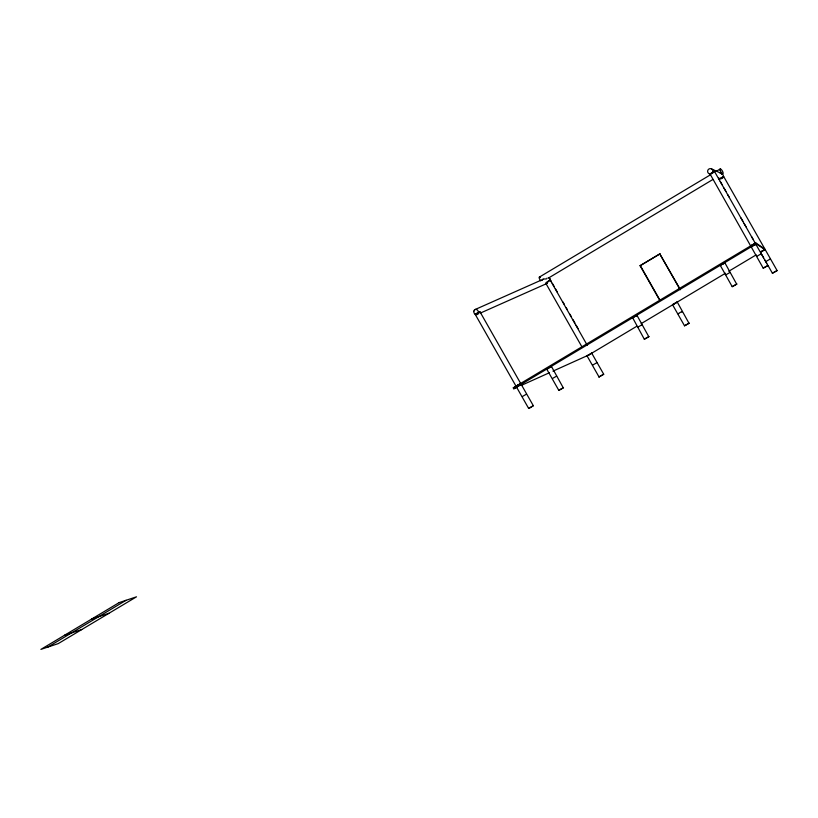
<?xml version="1.0" encoding="UTF-8"?>
<svg xmlns="http://www.w3.org/2000/svg" width="818" height="818" viewBox="0 0 818 818"><rect width="100%" height="100%" fill="white"/><g stroke="black" fill="none" stroke-linecap="round" stroke-linejoin="round"><path stroke-width="1.23" d="M480.319 312.916C479.89 310.165 477.681 316.116 477.16 313.11L475.37 314.255M479.931 311.719L533.326 405.718L530.013 407.793L528.643 408.407L475.238 314.409L479.788 311.75M521.291 384.624L518.203 386.147L517.661 385.206L520.78 383.622L520.258 384.071M528.643 408.407L533.326 405.718M546.792 369.204L551.485 366.515L563.295 387.875L558.806 390.35L546.792 369.204L547.651 368.857M551.465 366.576L550.964 366.955M558.806 390.35L563.5 387.66M587.068 355.769L591.69 353.09L590.933 353.693M603.704 374.245L599.011 376.934L603.704 374.245L591.762 353.233M632.304 318.069L636.997 315.38L648.817 336.74L644.318 339.214L632.733 317.926M636.977 315.441L636.026 316.116M644.318 339.214L649.011 336.525M710.321 173.702L714.492 171.463L767.887 265.451L766.926 266.187L763.204 268.14L710.004 173.937M672.508 304.654L677.202 301.954L689.022 323.325L684.523 325.799L672.508 304.654L673.367 304.306M714.492 171.463L712.989 172.526M677.181 302.026L675.688 303.028M720.208 178.733L723.705 176.565L722.969 177.578M684.523 325.799L689.216 323.11M720.188 265.513L724.881 262.823L736.701 284.194L732.202 286.668L720.331 265.492M724.881 262.823L723.368 263.897M732.202 286.668L736.895 283.979M763.204 268.14L767.887 265.451M777.08 270.615L772.407 273.243L777.1 270.553L723.705 176.565M713.03 172.854L712.846 172.22L710.3 174.122M542.211 280.267C542.692 277.752 547.487 280.063 547.109 277.997M550.105 280.462L547.723 281.525M526.455 394.184L522.395 396.505M556.629 376.127L552.559 378.458M596.833 362.711L592.774 365.032M730.024 272.445L725.965 274.776M761.016 253.917L756.957 256.249M770.229 259.02L766.169 261.351M755.362 244.746L755.873 244.306L752.764 245.891L752.233 244.95L755.198 243.396M641.813 325.227C643.521 323.734 635.78 328.171 638.5 327.128M681.783 311.955C684.369 310.002 675.791 314.848 678.705 313.703M546.588 282.2L547.13 281.873M587.222 345.227L548.909 277.793L712.764 179.561M659.799 300.431L640.085 265.717L659.789 253.907L680.382 289.603M640.085 265.717L660.054 253.815M539.399 277.077L710.361 174.858M715.842 171.576L720.229 168.958M47.833 647.079L126.064 600.3M517.273 387.211L513.816 388.775L513.285 387.834L755.689 242.874L764.401 248.703M513.816 388.775L756.231 243.815L764.932 249.643L760.546 252.261M636.813 326.259L588.633 355.063L552.948 371.137M641.189 323.631L725.505 273.222M728.797 271.249L756.169 254.879M721.118 177.833L719.032 179.183L720.392 178.641M762.683 250.983L761.773 251.484M675.095 303.376L673.889 304.04M589.287 354.675L588.224 355.247M721.742 177.486L722.325 177.169M752.039 246.647L751.19 246.995L752.632 245.962L752.1 245.022L750.791 246.024M763.695 248.805C767.448 248.989 758.45 252.435 761.251 251.75M517.477 386.914L516.628 387.251L518.07 386.229L517.538 385.288L516.23 386.29M513.285 387.834L515.585 386.791M521.874 385.145L549.502 372.691M474.767 309.685L543.326 279.204M480.923 312.834L547.15 283.386M548.909 277.793L551.056 281.024M91.585 619.083L108.958 613.285M64.479 635.289L81.851 629.492M720.208 173.14L722.274 174.019L721.261 173.396M711.68 168.978A2.71 2.699 -65.4 0 1 711.65 173.672A2.71 2.699 -65.4 0 1 707.611 171.31A2.71 2.699 -65.4 0 1 711.68 168.978L722.1 173.764M545.933 283.498C547.774 284.337 548.254 278.733 550.279 280.891M764.36 248.682L764.932 249.643M755.689 242.874L756.231 243.815M720.269 181.463L722.151 184.776M724.042 188.099L725.924 191.412M727.805 194.735L729.063 196.944M741.006 217.956L742.887 221.269M744.145 223.488L746.026 226.801M751.681 236.75L752.938 238.968M761.732 254.449L763.613 257.762M764.871 259.971L766.752 263.294M768.01 265.502L772.407 273.243M659.789 253.907L680.126 289.695M640.341 265.635L660.054 300.339M552.314 283.233L554.195 286.545M555.453 288.764L557.334 292.077M562.989 302.026L564.246 304.235M566.128 307.558L567.385 309.766M569.901 314.184L571.158 316.392M573.04 319.715L574.921 323.028M576.179 325.237L578.06 328.56M545.616 282.936L582.048 347.077M587.079 355.922L599.011 376.934M721.445 173.488A2.71 2.699 -65.4 0 1 721.415 178.713M720.014 178.713A2.71 2.699 -65.4 0 1 718.807 178.007M549.123 277.793A2.71 2.239 66 0 1 550.044 278.805M550.33 279.449A2.71 2.239 66 0 1 550.432 280.819M540.688 280.85A2.71 0.859 59.1 0 1 539.174 277.731A2.71 0.859 59.1 0 1 540.381 277.568M119.131 602.61L40.9 649.39L58.272 643.592L136.504 596.813L119.131 602.61M473.816 311.218A2.71 2.239 66 0 0 476.904 314.613A2.71 2.239 66 0 0 477.6 310.267A2.71 2.239 66 0 0 473.816 311.218M720.167 170.369A2.71 0.859 59.1 0 0 722.897 173.661A2.71 0.859 59.1 0 0 721.619 169.888A2.71 0.859 59.1 0 0 720.167 170.369"/></g></svg>
